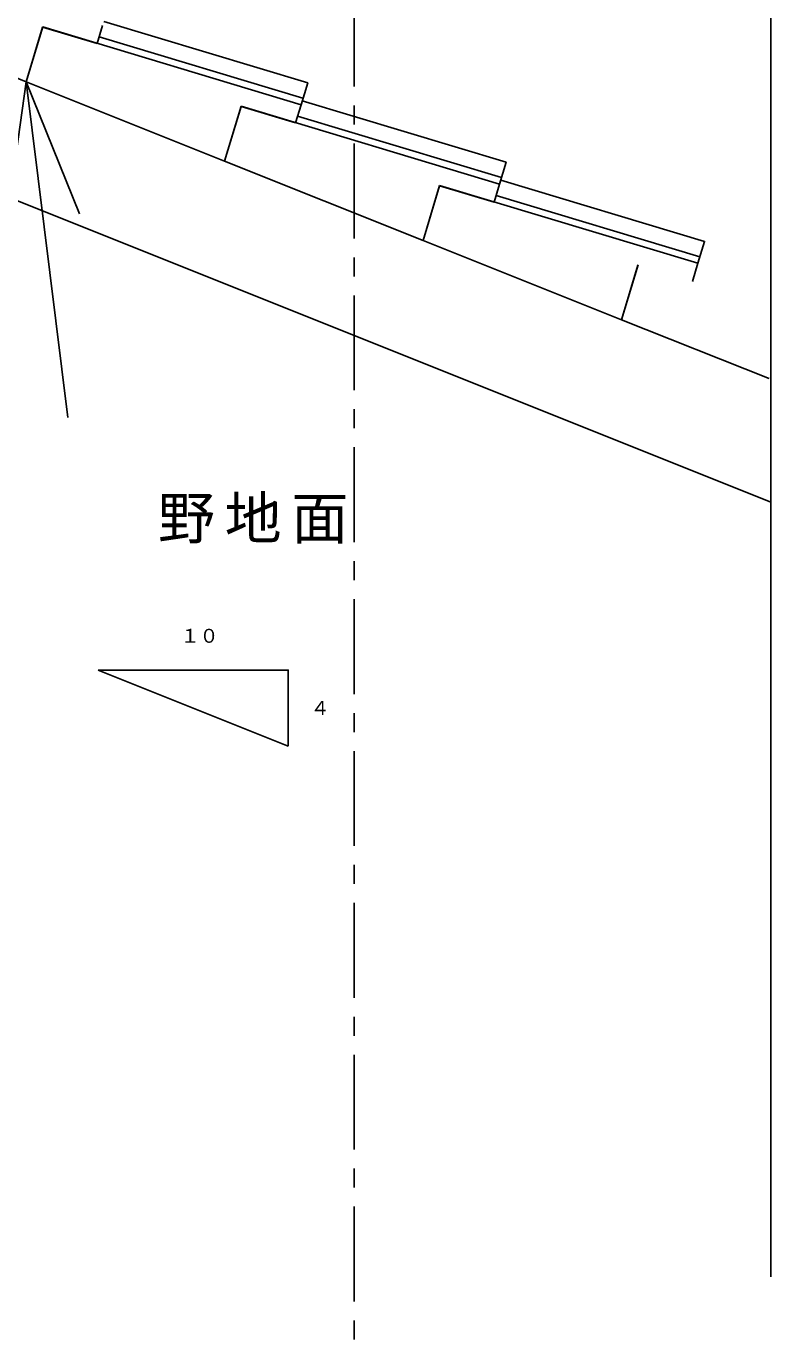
# Model space of a CAD drawing. Units: millimetres, scale not verified. Extents: x -4726 to 4690, y -2905 to 2891.
# Drawn here: x 274 to 1058, y -724 to 651 of the extents above; entities that cross this region are included whole.
import ezdxf
from ezdxf.enums import TextEntityAlignment as Align

# ---------------------------------------------------------------- set-up
doc = ezdxf.new("R2010")
doc.units = ezdxf.units.MM
doc.header["$LTSCALE"] = 20
doc.linetypes.add('CHAIN1', pattern=[8, 5, -1, 1, -1])
doc.layers.add('0-0', color=7, linetype='Continuous')
doc.styles.add('ＭＳ ゴシック', font='')
doc.styles.get('ＭＳ ゴシック').set_extended_font_data('MS Gothic')

msp = doc.modelspace()

# ---------------------------------------------------------------- linework, layer by layer
at = {"layer": '0-0', "color": 4, "linetype": 'CHAIN1'}
msp.add_line((619.02, 1647.59), (619.02, -1141.75), dxfattribs=at)
at = {"layer": '0-0'}
for p, q in [((1057.75, -666.45), (1057.75, 797.93)), ((64.87, 676.27), (273.77, 592.71)), ((273.77, 592.71), (291.21, 650.53)), ((291.12, 650.24), (273.77, 592.71)), ((291.12, 650.24), (348.49, 632.94)), ((291.21, 650.53), (563.17, 568.53)), ((354.26, 652.09), (348.49, 632.94)), ((350.6, 639.93), (565.19, 575.23)), ((1057.75, 149.87), (-136.16, 627.43)), ((273.77, 592.71), (253, 444.15)), ((273.77, 592.71), (482.68, 509.14)), ((273.77, 592.71), (317.45, 239.04)), ((273.77, 592.71), (330.06, 453.67)), ((482.68, 509.14), (500.11, 566.97)), ((500.03, 566.68), (482.68, 509.14)), ((500.03, 566.68), (557.4, 549.38)), ((500.11, 566.97), (772.08, 484.96)), ((563.17, 568.53), (557.4, 549.38)), ((559.51, 556.37), (774.1, 491.66)), ((482.68, 509.14), (691.59, 425.58)), ((691.59, 425.58), (709.02, 483.4)), ((708.93, 483.11), (691.59, 425.58)), ((708.93, 483.11), (766.31, 465.81)), ((709.02, 483.4), (980.99, 401.4)), ((772.08, 484.96), (766.31, 465.81)), ((768.41, 472.81), (983.01, 408.1)), ((691.59, 425.58), (900.49, 342.02)), ((900.49, 342.02), (917.93, 399.84)), ((917.84, 399.55), (900.49, 342.02)), ((980.99, 401.4), (975.21, 382.25)), ((900.49, 342.02), (1055.83, 279.88)), ((349.64, -27.15), (549.64, -107.15))]:
    msp.add_line(p, q, dxfattribs=at)
for points in [[(355.52, 656.24), (570.11, 591.53), (563.17, 568.53)], [(564.42, 572.67), (779.02, 507.97), (772.08, 484.96)], [(773.33, 489.11), (987.92, 424.41), (980.99, 401.4)], [(349.64, -27.15), (549.64, -27.15), (549.64, -107.15)]]:
    msp.add_lwpolyline(points, dxfattribs=at)

# ---------------------------------------------------------------- texts
at = {"layer": '0-0', "color": 4, "style": 'ＭＳ ゴシック'}
for s, p in [('１０', (436.3, -2.76)), ('４', (573.21, -78.91))]:
    msp.add_text(s, height=14.66, dxfattribs=at).set_placement(p, align=Align.BOTTOM_LEFT)
at = {"layer": '0-0', "insert": (412.5, 106.18), "char_height": 43.99, "attachment_point": 7, "style": 'ＭＳ ゴシック'}
msp.add_mtext('\\T1.17;野地面', dxfattribs=at)

doc.saveas('drawing.dxf')
